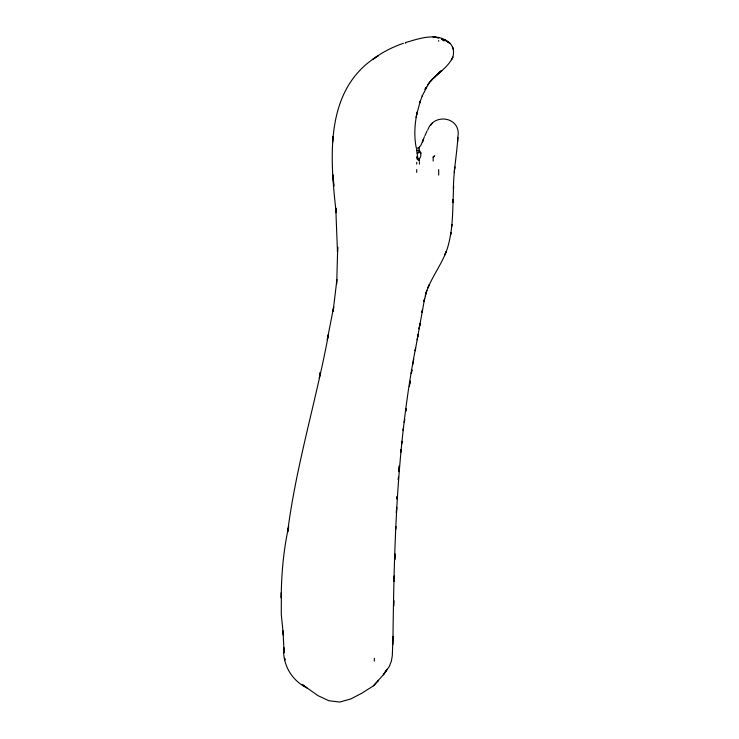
<?xml version="1.0" encoding="UTF-8"?>
<svg xmlns="http://www.w3.org/2000/svg" width="739" height="739" viewBox="0 0 739 739"><rect width="100%" height="100%" fill="white"/><g stroke="black" fill="none" stroke-linecap="round" stroke-linejoin="round"><path stroke-width="1.11" d="M283.416 635.281L283.009 630.884L284.127 652.851L283.739 647.364C282.298 664.361 291.591 680.407 306.879 687.88L302.159 684.462L317.862 695.575L328.846 700.729L339.829 702.05L350.813 698.946L361.796 693.237L373.491 685.801L383.301 674.818L389.25 666.615L391.384 661.091L392.317 655.604L392.982 636.381L392.945 640.501C394.099 542.657 396.797 444.398 415.604 348.078L415.17 350.822L424.602 298.658L424.02 301.401L426.782 290.418L425.285 295.905M392.908 644.62L392.954 639.124M374.331 661.091L374.368 658.347M425.987 293.161C431.613 275.823 444.444 261.661 448.665 243.741C453.062 226.725 452.647 208.989 453.413 191.567C453.127 173.138 456.887 154.996 457.912 136.66C461.422 116.79 433.368 112.457 427.696 130.193M336.716 283.831L337.714 247.269L337.483 251.981L335.774 208.047L336.18 212.749C330.065 158.164 323.664 88.754 378.266 55.693L372.779 59.434C381.961 52.33 392.446 47.037 403.42 43.305M457.626 142.147L457.894 137.426M336.938 279.434L333.104 311.285L333.686 306.888L327.238 339.838L328.504 334.351C316.264 400.538 296.117 465.191 287.619 532.043L288.672 526.547C283.564 549.955 281.337 574.009 281.236 597.943L281.374 592.447L281.273 614.414L283.379 635.281M454.226 172.353L454.771 166.857L454.476 169.6M404.316 422.209L404.667 419.466L404.298 422.209M409.776 383.772L410.163 381.028L409.388 386.515M416.075 117.436L417.212 111.94C414.718 123.589 413.886 135.939 416.214 147.643M412.852 364.549L413.757 359.062M417.618 337.095L418.071 334.351L417.119 339.838M422.662 142.147L423.271 139.403M416.667 114.536L420.334 100.966L419.456 103.358L422.422 95.47L422.2 95.996L429.627 81.743M451.612 59.776L452.859 57.032C448.804 66.002 440.204 71.775 433.183 78.306L435.604 76.246L430.44 81.244L432.472 78.999L427.696 84.967L428.057 84.486M452.407 58.261C454.393 53.42 453.848 47.185 450.079 43.305M426.939 131.163L424.943 135.653M424.463 136.66L421.119 144.89L419.013 147.643L419.456 152.197L420.916 153.13L419.456 150.387L416.713 150.387L416.713 148.262L419.456 147.643L419.456 146.738M383.763 674.245L387.051 669.331L383.301 674.818M378.266 680.785L378.599 680.314L373.491 685.801M430.44 125.676L432.472 122.923M420.916 153.13L419.456 152.197L417.295 153.13L418.376 151.754M433.183 157.462L434.726 155.874L433.183 156.631L433.183 161.102M417.295 153.13L419.456 152.197M405.729 42.529C419.613 38.437 437.691 31.869 449.857 43.305M418.071 158.626L416.713 157.056L418.071 158.626L419.715 158.626L420.861 155.874L420.611 153.13M405.194 43.121L405.729 43.185M449.654 42.862L444.167 39.555L449.654 43.305M416.713 158.626L419.456 161.37L419.456 158.83L417.886 158.626L416.713 150.387M438.68 40.553L438.68 41.245M438.68 169.6L438.68 175.097M419.456 162.497L419.456 164.113M416.713 162.331L416.713 164.113M416.713 169.6L416.713 172.353M453.007 199.807L452.961 202.551L453.007 199.807M453.534 186.08L453.487 188.824L453.607 186.08M393.767 600.687L393.647 606.174L393.767 600.687M394.931 554.01L394.755 559.746L394.949 554.01M394.349 575.977L394.173 581.464L394.349 575.977M332.79 136.66L332.596 142.147L332.79 136.66M395.744 526.547L395.642 529.3L395.744 526.547M396.64 507.333L396.39 512.82L396.64 507.333M398.487 477.126L398.358 479.87L398.487 477.126M397.203 496.349L397.055 499.093L397.222 496.349M399.263 466.143L398.811 471.639L399.263 466.143M400.871 449.672L400.649 452.416L400.907 449.672M451.778 224.517L451.529 227.261L451.871 224.517M403.531 427.705L403.189 430.449L403.54 427.705M401.868 441.432L401.517 444.176L401.877 441.432M406.127 408.482L405.739 411.3L406.164 408.482M450.845 232.757L450.457 235.501L450.929 232.757M320.107 372.789L319.313 378.285L320.116 372.789M411.882 370.045L411.309 373.361L411.882 370.045M420.057 323.368L419.05 328.855L420.103 323.368M422.505 309.641L421.969 312.385L422.551 309.641M445.968 251.981L444.924 254.724L445.968 251.981M429.128 284.921L427.973 287.674L429.128 284.921M426.329 87.23L424.943 89.437L426.357 87.23M441.423 70.759L435.927 75.858L441.423 70.759M441.663 70.759L438.68 73.216L441.7 70.759M438.68 37.809L433.183 36.968L438.68 37.809M443.76 40.553L441.626 39.01L444.167 40.876L443.76 40.553M453.118 48.792L452.407 46.871L453.053 48.792M284.912 659.835L284.635 658.347L284.912 659.835M333.816 186.08L333.021 175.097L333.816 186.08"/></g></svg>
